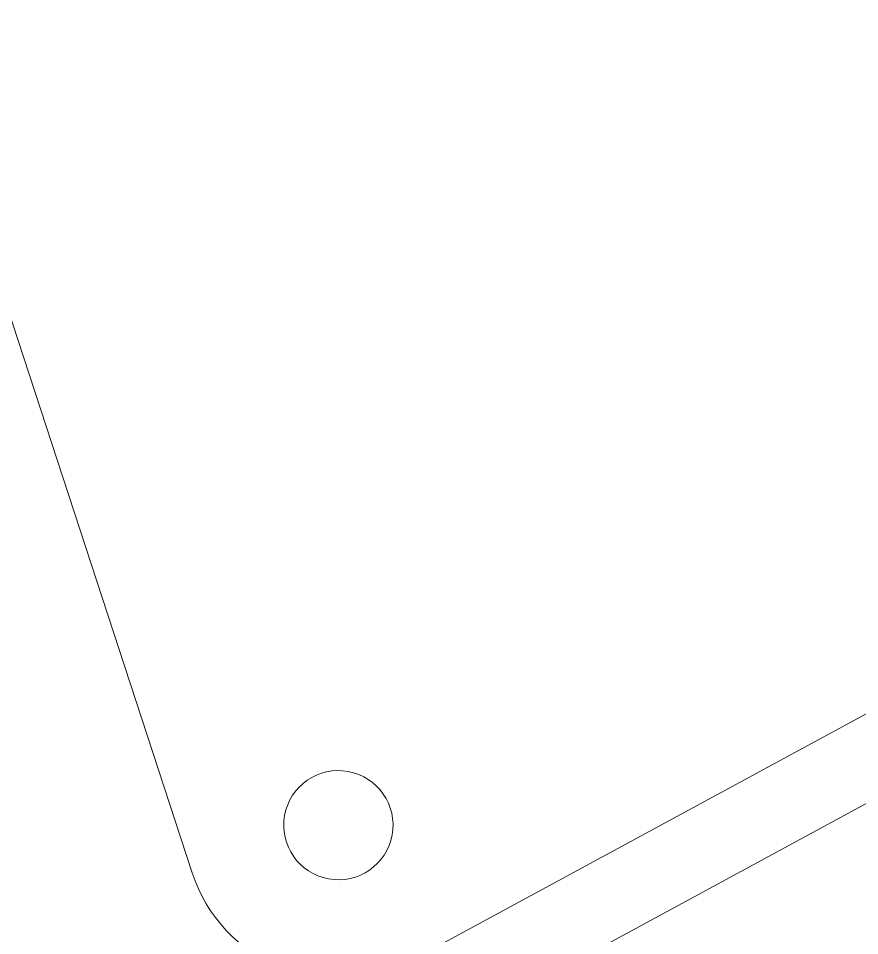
# Model space of a CAD drawing. Header units: inches. Extents: x -11.8 to 6.2, y -5.8 to 5.2.
# Drawn here: x -9.456 to -8.055, y -1.743 to -0.214 of the extents above; entities that cross this region are included whole.
import ezdxf

# ---------------------------------------------------------------- set-up
doc = ezdxf.new("R2010")
doc.units = ezdxf.units.IN
doc.header["$MEASUREMENT"] = 0
doc.layers.add('VIEW_HATCHES', color=7, linetype='Continuous')

msp = doc.modelspace()

# ---------------------------------------------------------------- linework, layer by layer
at = {"layer": 'VIEW_HATCHES', "color": 4, "lineweight": 5}
for points in [[(-7.4505, -1.0511), (-7.4505, -1.0511), (-8.8011, -1.784), (-8.8011, -1.784), (-8.8011, -1.784), (-8.8679, -1.8203), (-8.9473, -1.8251), (-9.018, -1.7971), (-9.018, -1.7971), (-9.0886, -1.769), (-9.1433, -1.7106), (-9.1669, -1.6384), (-9.1669, -1.6384), (-9.1669, -1.6384), (-9.6443, -0.1778), (-9.6443, -0.1778), (-9.6443, -0.1778), (-9.6443, -0.1778), (-9.6443, -0.1778), (-9.6443, -0.1778), (-9.6443, -0.1778), (-9.6704, -0.1607), (-11.0002, 0.6973), (-11.7143, 1.1629), (-11.7143, 1.1629), (-11.7457, 1.1834), (-11.7583, 1.2232), (-11.7444, 1.258), (-11.7444, 1.258), (-11.7444, 1.258), (-11.2824, 2.4185), (-11.2824, 2.4185), (-11.2824, 2.4185), (-11.2686, 2.4533), (-11.2321, 2.4735), (-11.1952, 2.4668), (-11.1952, 2.4668), (-10.182, 2.2826), (-8.8008, 2.0236), (-8.7701, 2.018), (-8.7701, 2.018), (-8.7701, 2.018), (-8.7701, 2.018), (-8.7701, 2.018), (-8.7701, 2.018), (-8.7701, 2.018), (-7.4195, 2.751), (-7.4195, 2.751), (-7.4195, 2.751), (-7.3528, 2.7873), (-7.2733, 2.7921), (-7.2027, 2.764), (-7.2027, 2.764), (-7.1321, 2.736), (-7.0774, 2.6776), (-7.0537, 2.6054), (-7.0537, 2.6054), (-7.0537, 2.6054), (-6.5764, 1.1447), (-6.5764, 1.1447), (-6.5764, 1.1447), (-6.5764, 1.1447), (-6.5764, 1.1447), (-6.5764, 1.1447), (-6.5764, 1.1447), (-6.5502, 1.1277), (-5.177, 0.2413), (-4.5064, -0.196), (-4.5064, -0.196), (-4.475, -0.2164), (-4.4624, -0.2562), (-4.4762, -0.2911), (-4.4762, -0.2911), (-4.4762, -0.2911), (-4.9382, -1.4515), (-4.9382, -1.4515), (-4.9382, -1.4515), (-4.9521, -1.4864), (-4.9886, -1.5066), (-5.0255, -1.4999), (-5.0255, -1.4999), (-6.0386, -1.3156), (-7.4198, -1.0567), (-7.4505, -1.0511), (-7.4505, -1.0511), (-7.4505, -1.0511), (-7.4505, -1.0511), (-7.4505, -1.0511)], [(-7.4505, -4.986), (-7.4505, -4.986), (-8.8011, -5.7189), (-8.8011, -5.7189), (-8.8011, -5.7189), (-8.8679, -5.7552), (-8.9473, -5.76), (-9.018, -5.7319), (-9.018, -5.7319), (-9.0886, -5.7039), (-9.1433, -5.6455), (-9.1669, -5.5733), (-9.1669, -5.5733), (-9.1669, -5.5733), (-9.6443, -4.1126), (-9.6443, -4.1126), (-9.6443, -4.1126), (-9.6443, -4.1126), (-9.6443, -4.1126), (-9.6443, -4.1126), (-9.6443, -4.1126), (-9.6704, -4.0956), (-11.0002, -3.2376), (-11.7143, -2.7719), (-11.7143, -2.7719), (-11.7457, -2.7515), (-11.7583, -2.7117), (-11.7444, -2.6769), (-11.7444, -2.6769), (-11.7444, -2.6769), (-11.2824, -1.5164), (-11.2824, -1.5164), (-11.2824, -1.5164), (-11.2686, -1.4816), (-11.2321, -1.4614), (-11.1952, -1.468), (-11.1952, -1.468), (-10.182, -1.6523), (-8.8008, -1.9112), (-8.7701, -1.9168), (-8.7701, -1.9168), (-8.7701, -1.9168), (-8.7701, -1.9168), (-8.7701, -1.9168), (-8.7701, -1.9168), (-8.7701, -1.9168), (-7.4195, -1.1839), (-7.4195, -1.1839), (-7.4195, -1.1839), (-7.3528, -1.1476), (-7.2733, -1.1428), (-7.2027, -1.1709), (-7.2027, -1.1709), (-7.1321, -1.1989), (-7.0774, -1.2573), (-7.0537, -1.3295), (-7.0537, -1.3295), (-7.0537, -1.3295), (-6.5764, -2.7902), (-6.5764, -2.7902), (-6.5764, -2.7902), (-6.5764, -2.7902), (-6.5764, -2.7902), (-6.5764, -2.7902), (-6.5764, -2.7902), (-6.5502, -2.8072), (-5.177, -3.6936), (-4.5064, -4.1309), (-4.5064, -4.1309), (-4.475, -4.1513), (-4.4624, -4.1911), (-4.4762, -4.2259), (-4.4762, -4.2259), (-4.4762, -4.2259), (-4.9382, -5.3864), (-4.9382, -5.3864), (-4.9382, -5.3864), (-4.9521, -5.4212), (-4.9886, -5.4415), (-5.0255, -5.4348), (-5.0255, -5.4348), (-6.0386, -5.2505), (-7.4198, -4.9916), (-7.4505, -4.986), (-7.4505, -4.986), (-7.4505, -4.986), (-7.4505, -4.986), (-7.4505, -4.986)]]:
    msp.add_open_spline(points, degree=3, knots=[0, 0, 0, 0, 0.045455, 0.045455, 0.045455, 0.045455, 0.090909, 0.090909, 0.090909, 0.090909, 0.136364, 0.136364, 0.136364, 0.136364, 0.181818, 0.181818, 0.181818, 0.181818, 0.227273, 0.227273, 0.227273, 0.227273, 0.272727, 0.272727, 0.272727, 0.272727, 0.318182, 0.318182, 0.318182, 0.318182, 0.363636, 0.363636, 0.363636, 0.363636, 0.409091, 0.409091, 0.409091, 0.409091, 0.454545, 0.454545, 0.454545, 0.454545, 0.5, 0.5, 0.5, 0.5, 0.545455, 0.545455, 0.545455, 0.545455, 0.590909, 0.590909, 0.590909, 0.590909, 0.636364, 0.636364, 0.636364, 0.636364, 0.681818, 0.681818, 0.681818, 0.681818, 0.727273, 0.727273, 0.727273, 0.727273, 0.772727, 0.772727, 0.772727, 0.772727, 0.818182, 0.818182, 0.818182, 0.818182, 0.863636, 0.863636, 0.863636, 0.863636, 0.909091, 0.909091, 0.909091, 0.909091, 0.954545, 0.954545, 0.954545, 0.954545, 1, 1, 1, 1], dxfattribs=at)
at = {"layer": 'VIEW_HATCHES', "lineweight": 5}
msp.add_open_spline([(-8.8338, -1.5751), (-8.8248, -1.5256), (-8.8576, -1.4783), (-8.9071, -1.4693), (-8.9071, -1.4693), (-8.9565, -1.4603), (-9.0039, -1.4931), (-9.0129, -1.5425), (-9.0129, -1.5425), (-9.0219, -1.592), (-8.9891, -1.6393), (-8.9396, -1.6483), (-8.9396, -1.6483), (-8.8902, -1.6573), (-8.8428, -1.6245), (-8.8338, -1.5751)], degree=3, knots=[0, 0, 0, 0, 0.25, 0.25, 0.25, 0.25, 0.5, 0.5, 0.5, 0.5, 0.75, 0.75, 0.75, 0.75, 1, 1, 1, 1], dxfattribs=at)

doc.saveas('drawing.dxf')
